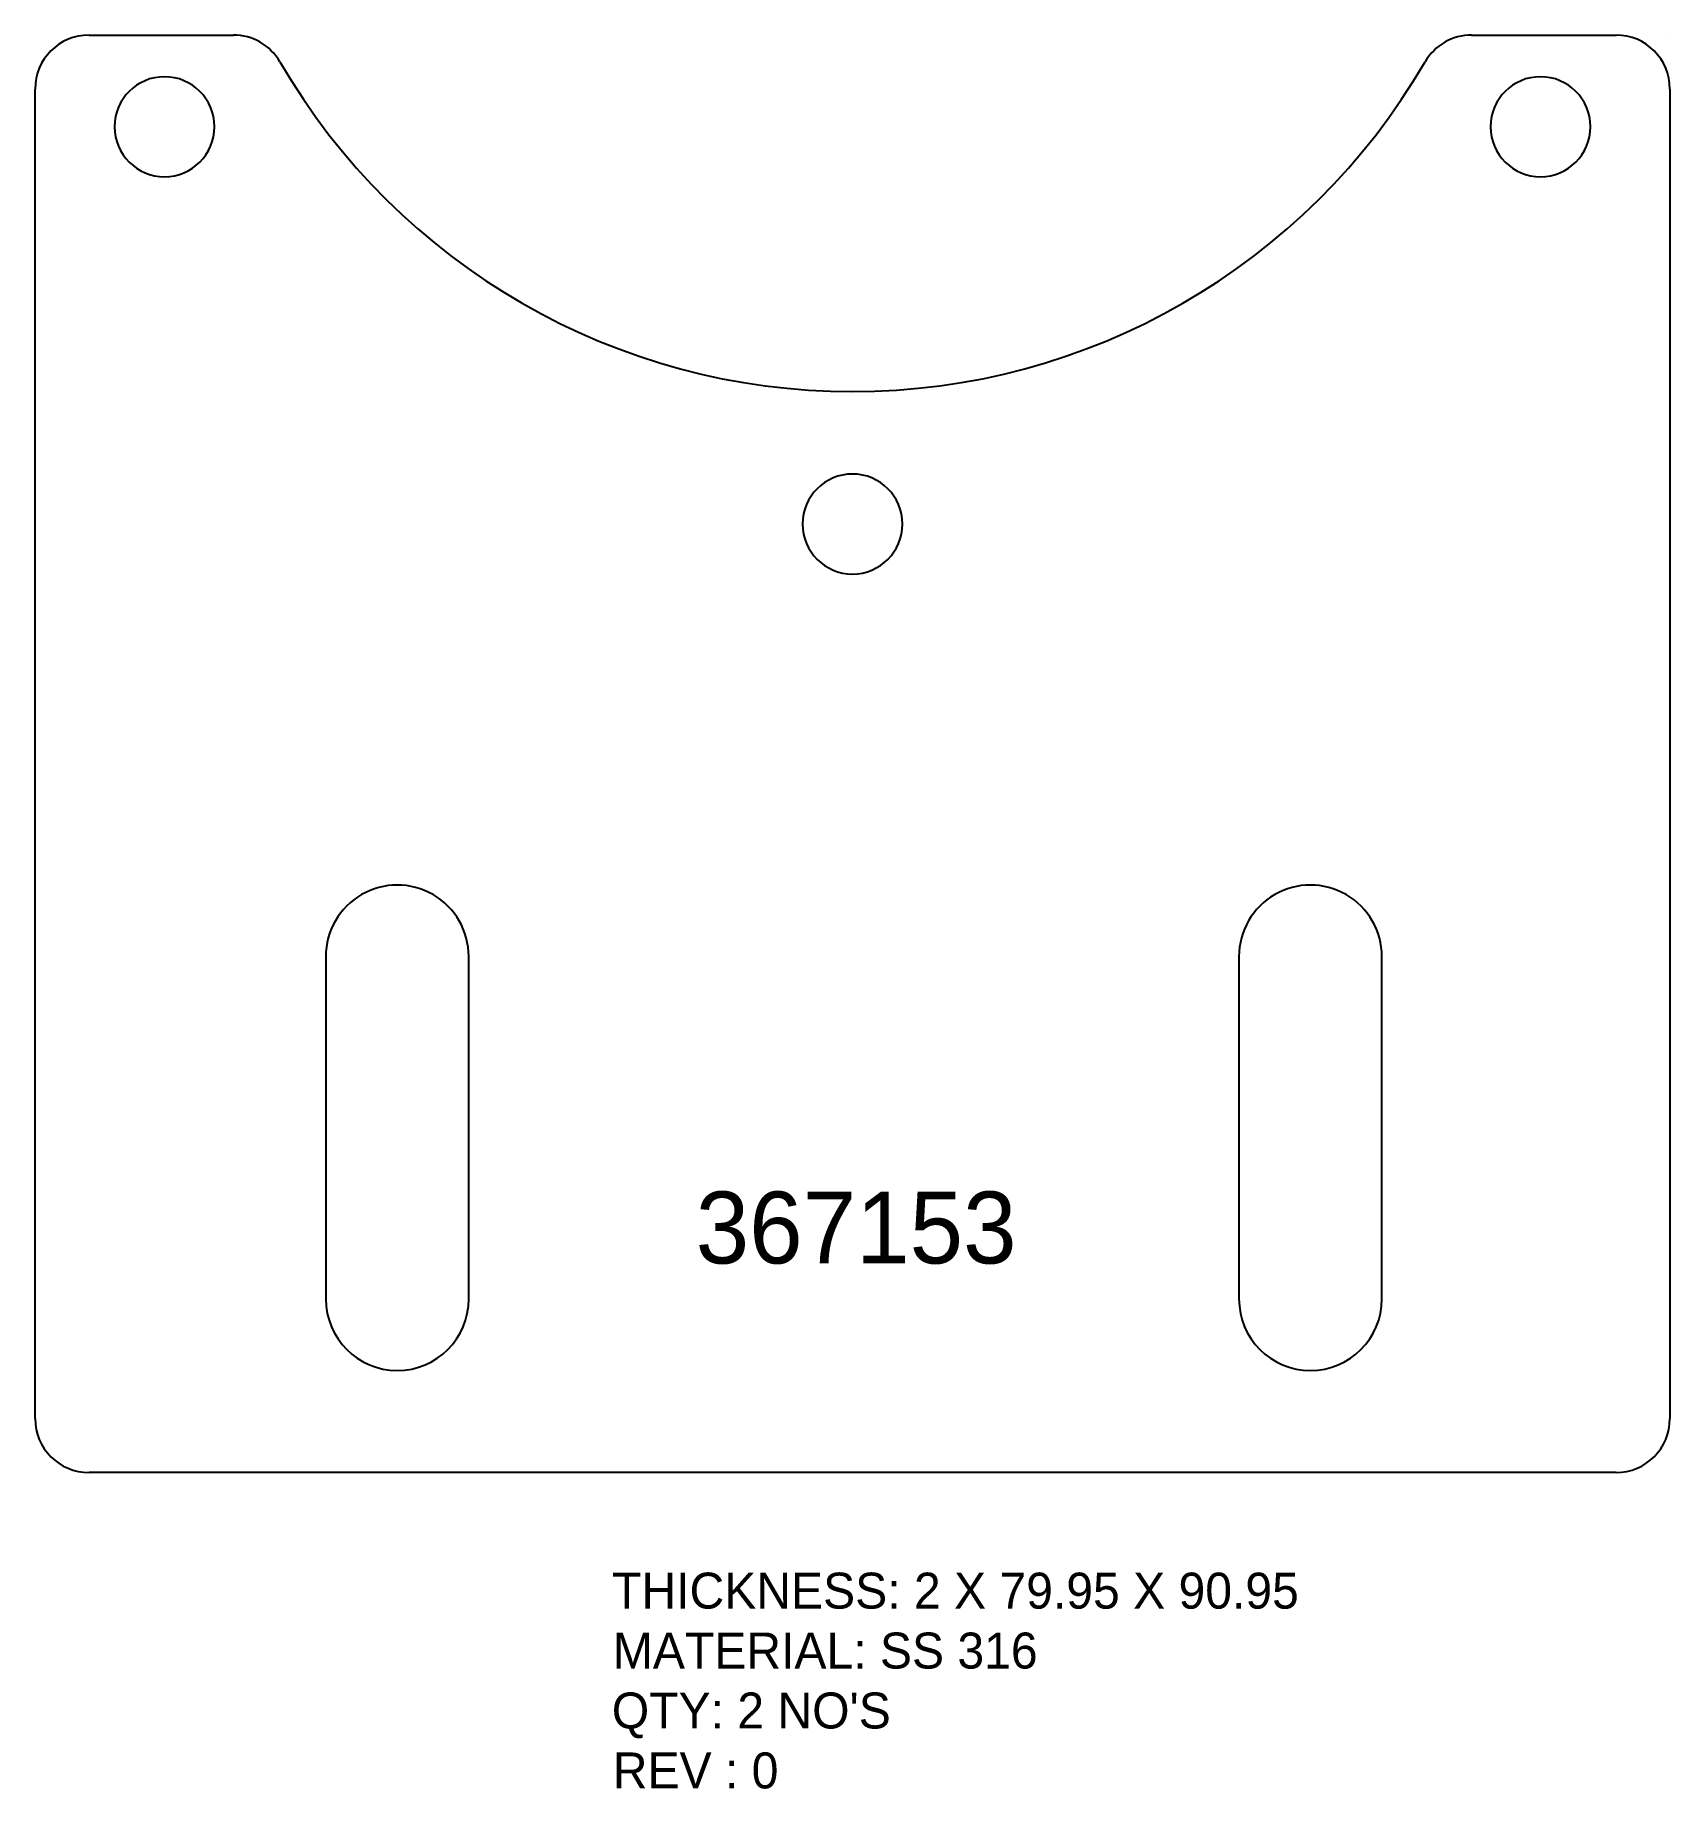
# Model space of a CAD drawing. Header units: inches. Extents: x 2443 to 2534, y 112.1 to 209.6.
import ezdxf

# ---------------------------------------------------------------- set-up
doc = ezdxf.new("R2010")
doc.units = ezdxf.units.IN
doc.header["$MEASUREMENT"] = 0
doc.layers.add('LaserCutting', color=3, linetype='Continuous')

msp = doc.modelspace()

# ---------------------------------------------------------------- linework, layer by layer
at = {"layer": 'LaserCutting'}
for p, q in [((2446.043, 209.601), (2454.073, 209.601)), ((2522.962, 209.601), (2530.993, 209.601)), ((2533.993, 209.601), (2533.993, 209.601)), ((2443.043, 132.651), (2443.043, 206.601)), ((2533.993, 206.601), (2533.993, 132.651)), ((2459.218, 158.353), (2459.218, 139.303)), ((2467.168, 139.303), (2467.168, 158.353)), ((2510.018, 158.353), (2510.018, 139.303)), ((2517.968, 139.303), (2517.968, 158.353)), ((2530.993, 129.651), (2446.043, 129.651))]:
    msp.add_line(p, q, dxfattribs=at)
for centre, radius, start, end in [((2446.043, 206.601), 3, 90, 180), ((2454.073, 206.601), 3, 30.14129, 90), ((2522.962, 206.601), 3, 90, 149.85871), ((2530.993, 206.601), 3, 0, 90), ((2488.518, 226.601), 36.83, 210.14129, 329.85871), ((2450.243, 204.503), 2.78, 0, 180), ((2526.792, 204.503), 2.78, 0, 180), ((2450.243, 204.503), 2.78, 180, 360), ((2526.792, 204.503), 2.78, 180, 360), ((2488.518, 182.405), 2.78, 0, 180), ((2488.518, 182.405), 2.78, 180, 360), ((2463.193, 158.353), 3.975, 359.99998, 179.99999), ((2513.993, 158.353), 3.975, 359.99998, 179.99999), ((2463.193, 139.303), 3.975, 180, 360), ((2513.993, 139.303), 3.975, 180, 0), ((2446.043, 132.651), 3, 180, 270), ((2530.993, 132.651), 3, 270, 360)]:
    msp.add_arc(centre, radius, start, end, dxfattribs=at)

# ---------------------------------------------------------------- texts
at = {"color": 7}
for s, p in [('THICKNESS: 2 X 79.95 X 90.95', (2475.143, 122.082)), ('MATERIAL: SS 316', (2475.183, 118.749)), ("QTY: 2 NO'S", (2475.128, 115.415)), ('REV : 0', (2475.182, 112.082))]:
    msp.add_text(s, height=2, dxfattribs=at).set_placement(p)
at = {"layer": 'LaserCutting', "insert": (2479.795, 145.278), "char_height": 4, "attachment_point": 1}
msp.add_mtext_dynamic_manual_height_columns('{\\fCentury Gothic|b0|i0|c0|p34;\\C1;367153}', width=38.14862, gutter_width=1, heights=[0], dxfattribs=at)

doc.saveas('drawing.dxf')
